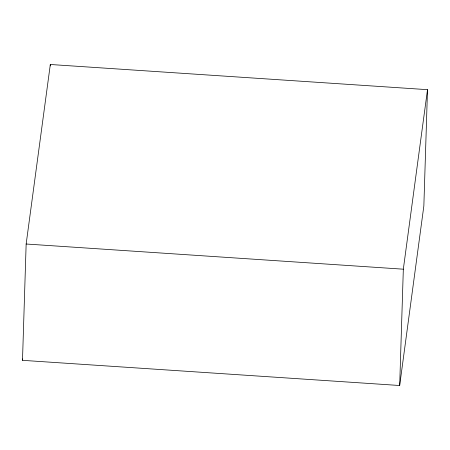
<?xml version="1.0" encoding="UTF-8"?>
<svg xmlns="http://www.w3.org/2000/svg" width="450" height="450" viewBox="0 0 450 450"><rect width="100%" height="100%" fill="white"/><g stroke="black" fill="none" stroke-linecap="round" stroke-linejoin="round"><path stroke-width="0.67" d="M22.5 360.332L26.151 244.013L50.321 64.491L427.5 89.668L423.849 205.987L399.679 385.509L22.5 360.332L22.686 358.937M50.276 65.897L50.321 64.491M399.679 385.509L403.329 269.19L427.5 89.668M26.151 244.013L403.329 269.19"/></g></svg>
